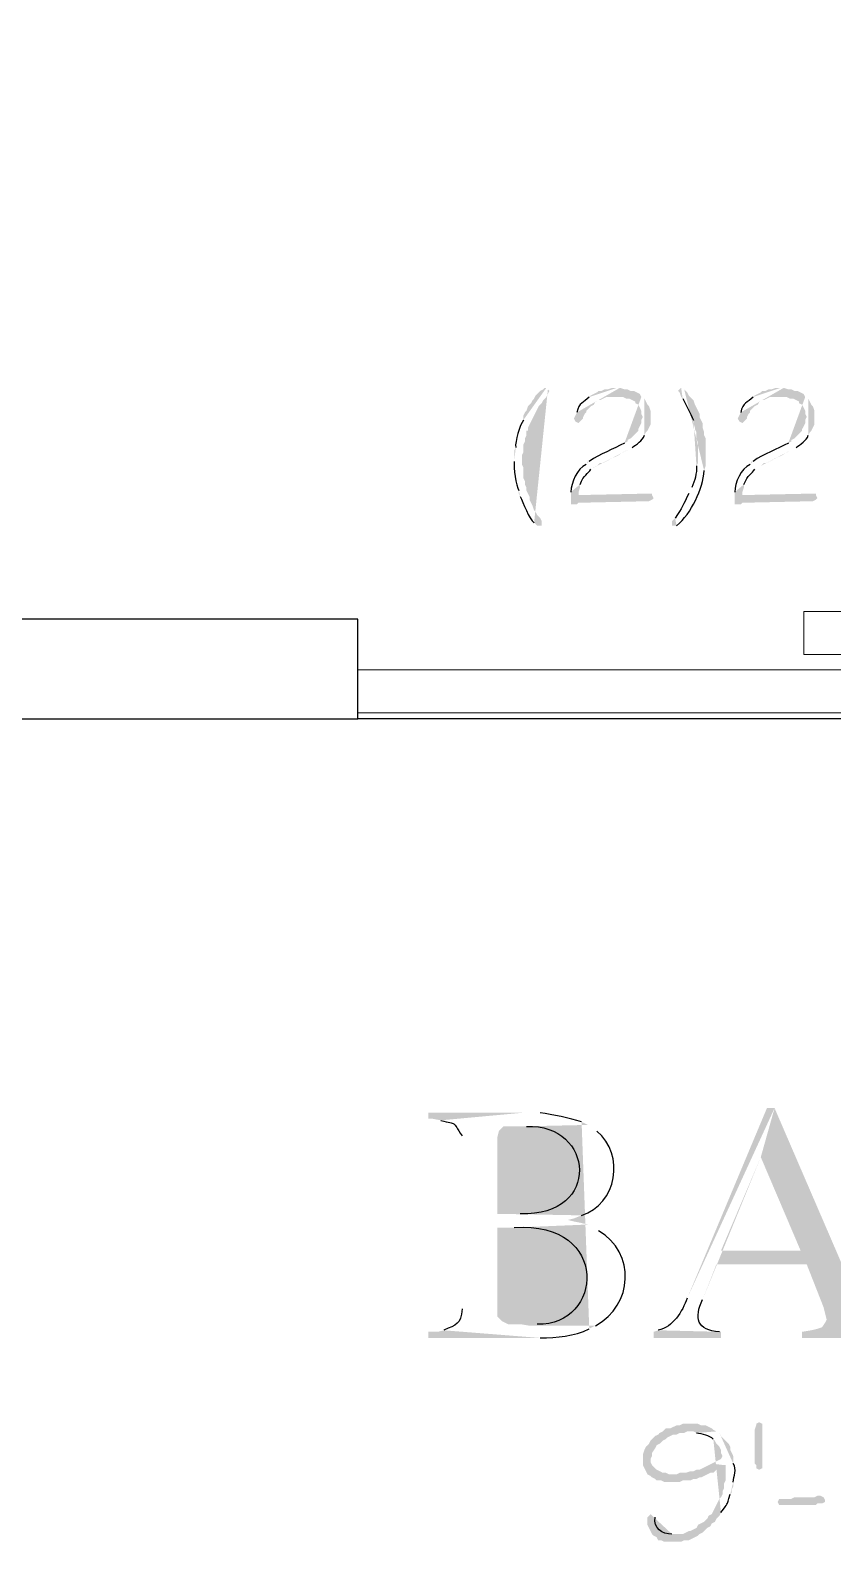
# Model space of a CAD drawing. Header units: inches. Extents: x -167 to 6071, y -6287 to -2731.
# Drawn here: x 33.5 to 61.5, y -6080.7 to -6028.1 of the extents above; entities that cross this region are included whole.
import ezdxf

# ---------------------------------------------------------------- set-up
doc = ezdxf.new("R2010")
doc.units = ezdxf.units.IN
doc.header["$LTSCALE"] = 96
doc.header["$MEASUREMENT"] = 0
doc.layers.add('Doors', color=5, linetype='Continuous', lineweight=9)
doc.layers.add('PDF_Geometry', color=7, linetype='Continuous', true_color=0x4a4a4a)
doc.layers.add('PDF_Solid Fills', color=7, linetype='Continuous')

msp = doc.modelspace()

# ---------------------------------------------------------------- hatches: boundary and pattern name
at = {"layer": 'PDF_Solid Fills', "transparency": 33554559}
h = msp.add_hatch(color=256, dxfattribs=at)
h.paths.add_polyline_path([(51.477, -6040.522), (51.423, -6040.522), (51.37, -6040.575), (51.263, -6040.629), (51.103, -6040.789), (51.05, -6040.895), (50.997, -6040.949), (50.943, -6041.055), (50.837, -6041.162), (50.783, -6041.322), (50.73, -6041.375), (50.677, -6041.482), (50.677, -6041.642)], flags=0)
h.paths.add_polyline_path([(50.41, -6042.602), (50.357, -6042.709), (50.357, -6043.082)], flags=0)
h.paths.add_polyline_path([(50.517, -6044.095), (50.517, -6044.202), (50.57, -6044.309)], flags=0)
h.paths.add_polyline_path([(51.05, -6045.215), (51.157, -6045.322), (51.317, -6045.322), (51.317, -6045.162), (51.263, -6045.055), (51.157, -6044.949), (51.103, -6044.842), (51.05, -6044.789), (50.997, -6044.629), (50.89, -6044.415), (50.89, -6044.309), (50.783, -6044.095), (50.783, -6043.989), (50.73, -6043.882), (50.73, -6043.775), (50.677, -6043.669), (50.677, -6043.295), (50.623, -6043.189), (50.623, -6042.869), (50.677, -6042.762), (50.677, -6042.495), (50.73, -6042.389), (50.73, -6042.282), (50.783, -6042.175), (50.783, -6042.015), (50.837, -6042.015), (50.837, -6041.909), (50.89, -6041.802), (50.943, -6041.695), (51.21, -6041.162), (51.317, -6041.055), (51.37, -6040.949), (51.477, -6040.842), (51.583, -6040.629), (51.53, -6040.575)], flags=0)
h = msp.add_hatch(color=256, dxfattribs=at)
h.paths.add_polyline_path([(53.93, -6040.522), (53.77, -6040.522), (53.61, -6040.575), (53.503, -6040.575), (53.397, -6040.629), (53.29, -6040.629), (53.237, -6040.682), (53.023, -6040.789), (52.97, -6040.842)], flags=0)
h.paths.add_polyline_path([(52.543, -6041.375), (52.437, -6041.589), (52.49, -6041.695), (52.597, -6041.749), (52.65, -6041.695), (52.757, -6041.589), (52.757, -6041.535), (52.81, -6041.429), (52.863, -6041.375), (52.863, -6041.322), (53.023, -6041.162), (53.13, -6041.109), (53.183, -6041.002), (53.29, -6040.949), (53.343, -6040.949), (53.557, -6040.842), (54.783, -6040.842), (54.73, -6040.735), (54.517, -6040.629), (54.41, -6040.629), (54.303, -6040.575), (54.197, -6040.575), (54.037, -6040.522)], flags=0)
h = msp.add_hatch(color=256, dxfattribs=at)
h.paths.add_polyline_path([(56.17, -6040.522), (56.063, -6040.629), (56.117, -6040.682), (56.17, -6040.842), (56.223, -6040.895)], flags=0)
h.paths.add_polyline_path([(56.597, -6041.642), (56.597, -6041.749), (56.65, -6041.909), (56.65, -6041.962), (56.703, -6042.069), (56.703, -6042.282), (56.757, -6042.442), (56.757, -6043.135), (56.703, -6043.242)], flags=0)
h.paths.add_polyline_path([(56.543, -6043.989), (56.49, -6044.095), (56.437, -6044.202)], flags=0)
h.paths.add_polyline_path([(55.957, -6045.055), (55.85, -6045.162), (55.85, -6045.322), (56.01, -6045.322)], flags=0)
h.paths.add_polyline_path([(56.97, -6043.402), (57.023, -6043.242), (57.023, -6042.282), (56.97, -6042.175), (56.97, -6042.069), (56.917, -6041.909), (56.917, -6041.749), (56.81, -6041.535), (56.81, -6041.429), (56.757, -6041.322), (56.65, -6041.109), (56.597, -6040.949), (56.437, -6040.789), (56.383, -6040.682), (56.277, -6040.575)], flags=0)
h = msp.add_hatch(color=256, dxfattribs=at)
h.paths.add_polyline_path([(59.637, -6040.522), (59.477, -6040.522), (59.317, -6040.575), (59.21, -6040.575), (59.103, -6040.629), (58.997, -6040.629), (58.943, -6040.682), (58.73, -6040.789), (58.677, -6040.842)], flags=0)
h.paths.add_polyline_path([(58.25, -6041.375), (58.143, -6041.589), (58.197, -6041.695), (58.303, -6041.749), (58.357, -6041.695), (58.463, -6041.589), (58.463, -6041.535), (58.517, -6041.429), (58.57, -6041.375), (58.57, -6041.322), (58.623, -6041.269), (58.73, -6041.162), (58.837, -6041.109), (58.89, -6041.002), (58.997, -6040.949), (59.05, -6040.949), (59.263, -6040.842), (60.49, -6040.842), (60.437, -6040.735), (60.223, -6040.629), (60.117, -6040.629), (60.01, -6040.575), (59.903, -6040.575), (59.743, -6040.522)], flags=0)
h = msp.add_hatch(color=256, dxfattribs=at)
h.paths.add_polyline_path([(54.783, -6040.842), (53.93, -6040.842), (54.143, -6040.842), (54.25, -6040.895), (54.357, -6040.895), (54.57, -6041.002), (54.57, -6041.055), (54.677, -6041.109), (54.73, -6041.215), (54.783, -6041.322), (54.783, -6041.429), (54.837, -6041.535), (54.783, -6041.642), (54.783, -6041.749), (54.73, -6041.855), (54.677, -6041.962), (54.677, -6042.015), (54.41, -6042.282), (54.303, -6042.335), (54.303, -6042.389), (54.197, -6042.442)], flags=0)
h.paths.add_polyline_path([(52.97, -6043.082), (52.917, -6043.082), (52.863, -6043.189)], flags=0)
h.paths.add_polyline_path([(52.33, -6044.149), (52.33, -6044.255), (52.597, -6044.255), (52.597, -6044.149), (52.65, -6043.989), (52.65, -6043.882)], flags=0)
h.paths.add_polyline_path([(53.023, -6043.349), (53.237, -6043.242), (53.343, -6043.135), (53.45, -6043.135), (53.557, -6043.082), (53.663, -6043.029), (53.717, -6042.975), (53.877, -6042.922), (53.983, -6042.869), (54.143, -6042.762), (54.25, -6042.709), (54.463, -6042.602)], flags=0)
h.paths.add_polyline_path([(54.89, -6042.175), (54.943, -6042.069), (54.997, -6042.015), (55.103, -6041.802), (55.103, -6041.322), (55.05, -6041.162), (54.997, -6041.109), (54.89, -6040.895)], flags=0)
h = msp.add_hatch(color=256, dxfattribs=at)
h.paths.add_polyline_path([(60.49, -6040.842), (59.637, -6040.842), (59.85, -6040.842), (59.957, -6040.895), (60.063, -6040.895), (60.277, -6041.002), (60.277, -6041.055), (60.383, -6041.109), (60.49, -6041.322), (60.49, -6041.429), (60.543, -6041.535), (60.49, -6041.642), (60.49, -6041.749), (60.383, -6041.962), (60.383, -6042.015), (60.117, -6042.282), (60.01, -6042.335), (60.01, -6042.389), (59.903, -6042.442)], flags=0)
h.paths.add_polyline_path([(58.677, -6043.082), (58.623, -6043.082), (58.57, -6043.189)], flags=0)
h.paths.add_polyline_path([(58.037, -6044.149), (58.037, -6044.255), (58.303, -6044.255), (58.303, -6044.149), (58.357, -6043.989), (58.357, -6043.882)], flags=0)
h.paths.add_polyline_path([(58.73, -6043.349), (58.943, -6043.242), (59.05, -6043.135), (59.157, -6043.135), (59.263, -6043.082), (59.37, -6043.029), (59.423, -6042.975), (59.583, -6042.922), (59.69, -6042.869), (59.85, -6042.762), (59.957, -6042.709), (60.17, -6042.602)], flags=0)
h.paths.add_polyline_path([(60.597, -6042.175), (60.65, -6042.069), (60.703, -6042.015), (60.81, -6041.802), (60.81, -6041.322), (60.757, -6041.162), (60.703, -6041.109), (60.597, -6040.895)], flags=0)
for points in [[(55.05, -6044.202), (52.597, -6044.255), (52.33, -6044.255), (52.33, -6044.575), (52.543, -6044.575), (52.597, -6044.522), (54.997, -6044.469), (55.05, -6044.469), (55.157, -6044.415), (55.21, -6044.362), (55.157, -6044.255), (55.157, -6044.202)], [(60.757, -6044.202), (58.303, -6044.255), (58.037, -6044.255), (58.037, -6044.575), (58.25, -6044.575), (58.303, -6044.522), (60.703, -6044.469), (60.757, -6044.469), (60.863, -6044.415), (60.917, -6044.362), (60.863, -6044.255), (60.863, -6044.202)], [(59.423, -6065.589), (58.943, -6067.295), (60.33, -6070.549), (57.557, -6070.549), (60.543, -6071.029), (61.13, -6072.522), (61.237, -6072.949), (61.183, -6073.055), (61.077, -6073.215), (60.917, -6073.269), (60.703, -6073.322), (60.383, -6073.375), (60.383, -6073.589), (63.423, -6073.589), (63.423, -6073.375), (63.263, -6073.375), (63.05, -6073.322), (62.89, -6073.215), (62.73, -6073.055), (62.57, -6072.842), (62.463, -6072.629)], [(56.49, -6076.575), (56.223, -6076.575), (56.117, -6076.629), (56.01, -6076.629), (55.797, -6076.735), (55.637, -6076.735), (55.53, -6076.842), (55.423, -6076.895), (55.37, -6076.949), (55.263, -6077.002), (55.103, -6077.162), (55.05, -6077.269), (54.943, -6077.375), (54.89, -6077.482), (54.837, -6077.642), (54.837, -6078.015), (54.997, -6078.335), (55.903, -6078.335), (55.743, -6078.335), (55.637, -6078.282), (55.53, -6078.282), (55.317, -6078.175), (55.157, -6078.015), (55.103, -6077.909), (55.103, -6077.802), (55.157, -6077.695), (55.157, -6077.589), (55.263, -6077.429), (55.317, -6077.322), (55.423, -6077.269), (55.53, -6077.162), (55.637, -6077.109), (55.69, -6077.055), (55.903, -6076.949), (56.01, -6076.949), (56.117, -6076.895), (56.277, -6076.895), (56.383, -6076.842), (57.397, -6076.842), (57.29, -6076.789), (57.237, -6076.735), (57.023, -6076.629), (56.863, -6076.629), (56.757, -6076.575), (56.65, -6076.575)], [(58.997, -6076.789), (58.997, -6078.122), (58.89, -6078.175), (58.783, -6078.122), (58.783, -6078.015), (58.73, -6077.962), (58.73, -6076.789), (58.783, -6076.629), (58.783, -6076.575), (58.89, -6076.522), (58.997, -6076.575)], [(57.237, -6077.962), (56.81, -6078.175), (56.703, -6078.175), (56.597, -6078.229), (56.49, -6078.229), (56.33, -6078.282), (56.117, -6078.282), (56.01, -6078.335), (54.997, -6078.335), (55.103, -6078.389), (55.157, -6078.442), (55.263, -6078.495), (55.317, -6078.549), (55.477, -6078.549), (55.583, -6078.602), (56.117, -6078.602), (56.223, -6078.549), (56.49, -6078.549), (56.597, -6078.495), (56.703, -6078.495), (56.81, -6078.442), (56.863, -6078.442), (57.183, -6078.282), (57.29, -6078.282), (57.397, -6078.175), (57.61, -6078.069), (57.663, -6078.015)], [(61.023, -6079.082), (60.917, -6079.082), (60.81, -6079.135), (60.117, -6079.135), (60.01, -6079.189), (59.583, -6079.189), (59.53, -6079.295), (59.583, -6079.402), (60.863, -6079.402), (60.917, -6079.349), (61.077, -6079.349), (61.183, -6079.295), (61.183, -6079.242), (61.13, -6079.135)]]:
    msp.add_hatch(color=256, dxfattribs=at).paths.add_polyline_path(points)
h = msp.add_hatch(color=256, dxfattribs=at)
h.paths.add_polyline_path([(50.677, -6065.749), (47.37, -6065.749), (47.37, -6065.962), (47.53, -6065.962), (47.797, -6066.015)], flags=0)
h.paths.add_polyline_path([(48.543, -6066.549), (48.543, -6072.575)], flags=0)
h.paths.add_polyline_path([(47.903, -6073.322), (47.69, -6073.375), (47.37, -6073.375), (47.37, -6073.589), (51.263, -6073.589)], flags=0)
h.paths.add_polyline_path([(52.97, -6073.269), (53.183, -6073.162), (50.89, -6073.162), (50.57, -6073.109), (50.143, -6073.109), (49.93, -6073.002), (49.77, -6072.842), (49.77, -6069.749), (50.303, -6069.749), (52.917, -6069.642), (52.703, -6069.589), (52.437, -6069.535), (52.223, -6069.482), (52.437, -6069.429), (52.703, -6069.322), (49.77, -6069.269), (49.77, -6066.602), (49.823, -6066.389), (49.983, -6066.229), (50.463, -6066.229), (52.917, -6066.175), (52.703, -6066.069)], flags=0)
h.paths.add_polyline_path([(51.263, -6065.749), (50.997, -6065.749)], flags=0)
h = msp.add_hatch(color=256, dxfattribs=at)
h.paths.add_polyline_path([(59.423, -6065.589), (59.157, -6065.589), (56.383, -6072.202)], flags=0)
h.paths.add_polyline_path([(55.37, -6073.322), (55.21, -6073.375), (55.21, -6073.589), (57.557, -6073.589), (57.557, -6073.375), (57.503, -6073.375)], flags=0)
h.paths.add_polyline_path([(56.917, -6072.255), (57.397, -6071.029), (60.543, -6071.029), (57.557, -6070.549), (58.943, -6067.295)], flags=0)
h = msp.add_hatch(color=256, dxfattribs=at)
h.paths.add_polyline_path([(52.917, -6066.175), (50.463, -6066.229), (50.783, -6066.229)], flags=0)
h.paths.add_polyline_path([(50.57, -6069.269), (49.77, -6069.269), (52.703, -6069.322)], flags=0)
h.paths.add_polyline_path([(53.237, -6066.389), (53.077, -6066.282)], flags=0)
h = msp.add_hatch(color=256, dxfattribs=at)
h.paths.add_polyline_path([(52.917, -6069.642), (50.303, -6069.749), (50.357, -6069.749)], flags=0)
h.paths.add_polyline_path([(51.157, -6073.109), (50.89, -6073.162), (53.183, -6073.162)], flags=0)
h.paths.add_polyline_path([(53.29, -6069.855), (53.13, -6069.749)], flags=0)
h = msp.add_hatch(color=256, dxfattribs=at)
h.paths.add_polyline_path([(57.397, -6076.842), (56.49, -6076.842), (56.597, -6076.842), (56.703, -6076.895)], flags=0)
h.paths.add_polyline_path([(57.29, -6077.109), (57.343, -6077.162), (57.397, -6077.269), (57.503, -6077.375), (57.557, -6077.482), (57.557, -6077.589), (57.61, -6077.695), (57.557, -6077.802), (57.237, -6077.962), (57.663, -6078.015), (57.717, -6078.015), (57.717, -6078.549), (57.663, -6078.655), (57.663, -6078.815), (57.61, -6078.922), (57.61, -6079.029), (57.557, -6079.135), (57.503, -6079.189), (57.397, -6079.402), (57.343, -6079.509), (57.237, -6079.722), (57.13, -6079.775), (57.077, -6079.882), (56.97, -6079.989), (56.863, -6080.042), (56.757, -6080.095), (56.703, -6080.202), (56.597, -6080.255), (56.49, -6080.309), (56.437, -6080.309), (56.33, -6080.362), (56.223, -6080.415), (55.85, -6080.415), (56.757, -6080.469), (56.81, -6080.415), (56.917, -6080.362), (56.97, -6080.309), (57.077, -6080.202), (57.183, -6080.149), (57.237, -6080.042), (57.343, -6079.989), (57.397, -6079.882), (57.503, -6079.775), (57.557, -6079.669)], flags=0)
h.paths.add_polyline_path([(57.877, -6079.029), (57.93, -6078.975), (57.93, -6078.869), (57.983, -6078.762), (57.983, -6078.602)], flags=0)
h.paths.add_polyline_path([(57.983, -6077.962), (57.983, -6077.695), (57.877, -6077.482), (57.877, -6077.375), (57.823, -6077.269), (57.557, -6077.002), (57.503, -6076.895)], flags=0)
h = msp.add_hatch(color=256, dxfattribs=at)
h.paths.add_polyline_path([(55.103, -6079.722), (54.997, -6079.829), (54.997, -6080.095), (55.157, -6080.415), (55.21, -6080.469), (55.317, -6080.522), (55.37, -6080.629), (55.477, -6080.629), (55.583, -6080.682), (56.17, -6080.682), (56.277, -6080.629), (56.437, -6080.629), (56.757, -6080.469), (55.85, -6080.415)], flags=0)
h.paths.add_polyline_path([(55.263, -6079.829), (55.21, -6079.722)], flags=0)

# ---------------------------------------------------------------- linework, layer by layer
at = {"layer": 'Doors', "transparency": 33554687}
for points in [[(60.437, -6049.802), (91.423, -6049.802), (91.423, -6048.309), (60.437, -6048.309)], [(44.917, -6051.829), (75.903, -6051.829), (75.903, -6050.335), (44.917, -6050.335)]]:
    msp.add_lwpolyline(points, close=True, dxfattribs=at)
at = {"layer": 'PDF_Geometry', "color": 7}
for points in [[(104.917, -6052.042), (44.917, -6052.042), (44.917, -6048.575), (-37.057, -6048.575), (-37.057, -5902.282)], [(10.943, -6048.575), (10.943, -6052.042), (44.917, -6052.042)]]:
    msp.add_lwpolyline(points, dxfattribs=at)
at = {"layer": 'PDF_Geometry'}
for points in [[(52.97, -6040.842), (52.78, -6041.04), (52.598, -6041.031), (52.543, -6041.375)], [(56.223, -6040.895), (56.348, -6041.144), (56.472, -6041.393), (56.597, -6041.642)], [(58.677, -6040.842), (58.486, -6041.04), (58.305, -6041.031), (58.25, -6041.375)], [(50.677, -6041.642), (50.558, -6041.819), (50.375, -6042.397), (50.41, -6042.602)], [(54.463, -6042.602), (54.615, -6042.479), (54.817, -6042.375), (54.89, -6042.175)], [(60.17, -6042.602), (60.322, -6042.479), (60.524, -6042.375), (60.597, -6042.175)], [(54.197, -6042.442), (53.801, -6042.665), (53.347, -6042.815), (52.97, -6043.082)], [(59.903, -6042.442), (59.508, -6042.665), (59.054, -6042.815), (58.677, -6043.082)], [(50.357, -6043.082), (50.341, -6043.3), (50.406, -6043.921), (50.517, -6044.095)], [(52.863, -6043.189), (52.545, -6043.336), (52.334, -6043.819), (52.33, -6044.149)], [(52.65, -6043.882), (52.78, -6043.549), (52.926, -6043.525), (53.023, -6043.349)], [(56.703, -6043.242), (56.721, -6043.507), (56.641, -6043.751), (56.543, -6043.989)], [(58.57, -6043.189), (58.252, -6043.336), (58.04, -6043.819), (58.037, -6044.149)], [(58.357, -6043.882), (58.486, -6043.549), (58.633, -6043.525), (58.73, -6043.349)], [(56.01, -6045.322), (56.542, -6044.883), (56.918, -6044.043), (56.97, -6043.402)], [(50.57, -6044.309), (50.662, -6044.503), (50.876, -6045.091), (51.05, -6045.215)], [(56.437, -6044.202), (56.246, -6044.574), (56.209, -6044.712), (55.957, -6045.055)], [(52.703, -6066.069), (52.286, -6065.934), (51.699, -6065.823), (51.263, -6065.749)], [(47.797, -6066.015), (48.408, -6066.179), (48.166, -6066.013), (48.543, -6066.549)], [(50.783, -6066.229), (53.132, -6066.115), (53.425, -6069.364), (50.57, -6069.269)], [(52.703, -6069.322), (53.941, -6068.942), (54.225, -6067.212), (53.237, -6066.389)], [(50.357, -6069.749), (53.749, -6069.52), (53.436, -6073.194), (51.157, -6073.109)], [(53.183, -6073.162), (54.516, -6072.452), (54.596, -6070.621), (53.29, -6069.855)], [(56.383, -6072.202), (56.204, -6072.678), (55.893, -6073.199), (55.37, -6073.322)], [(57.503, -6073.375), (56.726, -6073.335), (56.608, -6072.883), (56.917, -6072.255)], [(48.543, -6072.575), (48.491, -6073.125), (48.356, -6073.118), (47.903, -6073.322)], [(51.263, -6073.589), (51.846, -6073.582), (52.44, -6073.534), (52.97, -6073.269)], [(56.703, -6076.895), (56.902, -6076.923), (57.139, -6076.955), (57.29, -6077.109)], [(57.983, -6078.602), (57.994, -6078.399), (58.121, -6078.16), (57.983, -6077.962)], [(57.557, -6079.669), (57.821, -6079.269), (57.728, -6079.503), (57.877, -6079.029)], [(55.85, -6080.415), (55.513, -6080.421), (55.2, -6080.215), (55.263, -6079.829)]]:
    msp.add_open_spline(points, degree=3, dxfattribs=at)

doc.saveas('drawing.dxf')
